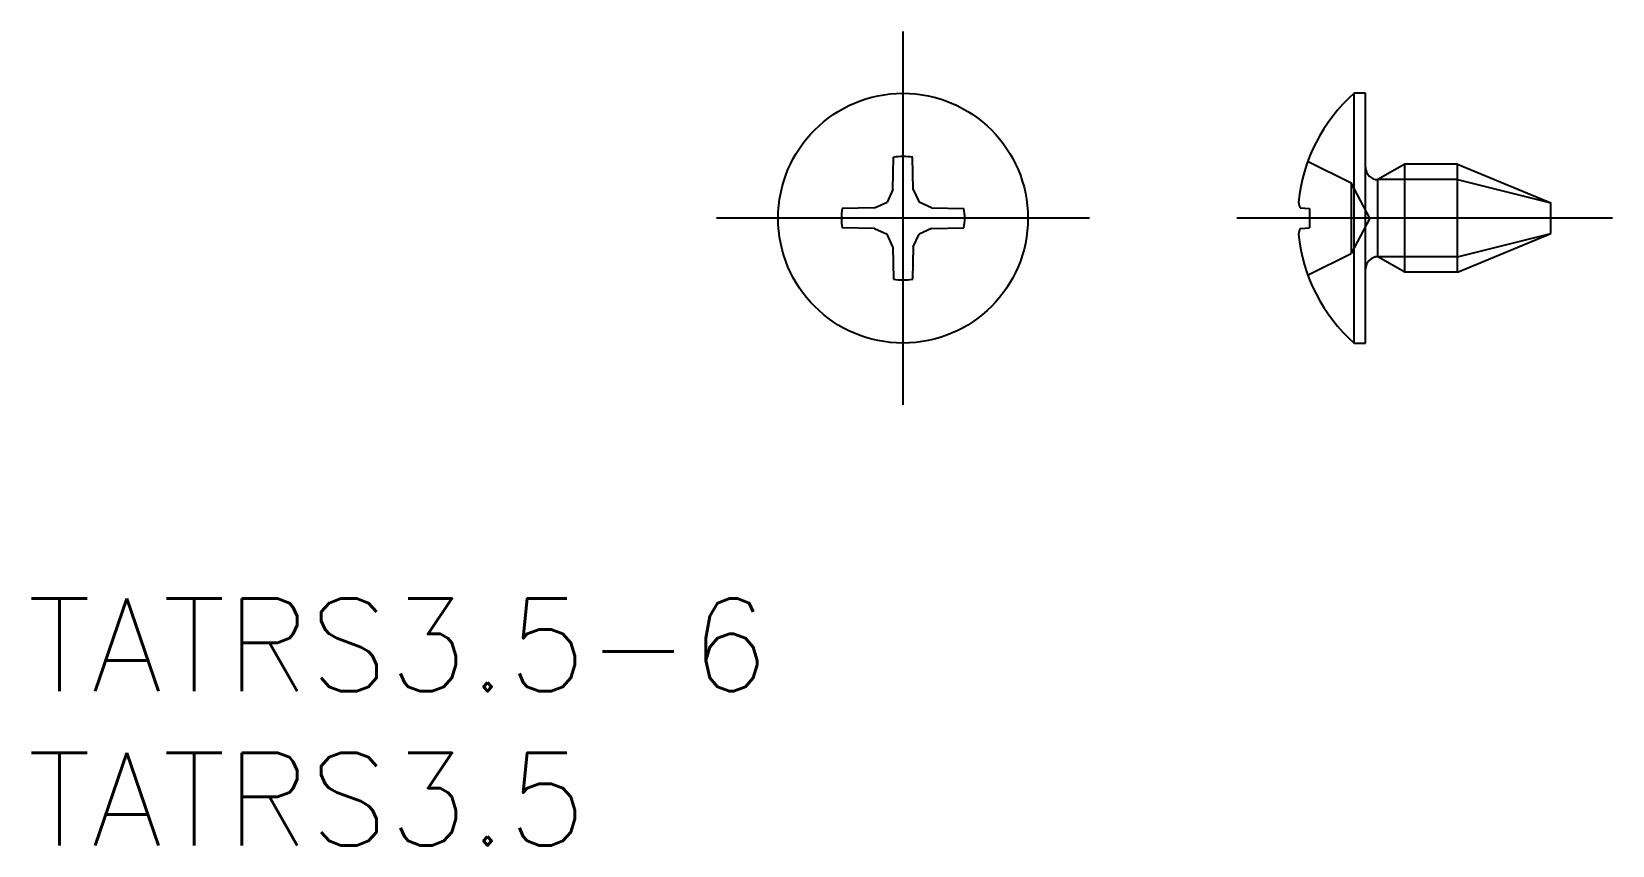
# Model space of a CAD drawing. Extents: x -28.3 to 23, y -20.3 to 6.
import ezdxf

# ---------------------------------------------------------------- set-up
doc = ezdxf.new("R2010")
doc.units = 0
doc.linetypes.add('CENTER', pattern=[50.8, 31.75, -6.35, 6.35, -6.35])
doc.linetypes.add('DASHED', pattern=[19.05, 12.7, -6.35])
doc.layers.get('0').update_dxf_attribs({"linetype": 'CONTINUOUS'})
doc.layers.add('CENTER', color=1, linetype='CENTER')
doc.styles.get("Standard").update_dxf_attribs({"font": 'txt.shx', "height": 3, "bigfont": 'bigfont.shx'})

msp = doc.modelspace()

# ---------------------------------------------------------------- linework, layer by layer
at = {"color": 7, "linetype": 'CONTINUOUS'}
for p, q in [((14.628, -4.05), (14.628, 4.05)), ((15, 4.05), (14.628, 4.05)), ((15, -4.05), (15, 4.05)), ((-0.331, 0.925), (-0.312, 1.975)), ((0.331, 0.925), (0.312, 1.975)), ((16.266, 1.75), (15.4, 1.25)), ((17.982, 1.75), (16.266, 1.75)), ((16.266, -1.75), (16.266, 1.75)), ((17.982, 1.75), (21, 0.5)), ((17.982, -1.75), (17.982, 1.75)), ((15.4, -1.25), (15.4, 1.25)), ((-0.925, 0.331), (-0.52, 0.52)), ((-0.331, 0.925), (-0.52, 0.52)), ((0.331, 0.925), (0.52, 0.52)), ((0.925, 0.331), (0.52, 0.52)), ((-0.925, 0.331), (-1.975, 0.312)), ((0.925, 0.331), (1.975, 0.312)), ((12.88, 0.331), (13.184, 0.312)), ((13.184, 0.312), (13.184, -0.312)), ((21, -0.5), (21, 0.5)), ((-0.925, -0.331), (-1.975, -0.312)), ((-0.925, -0.331), (-0.52, -0.52)), ((0.925, -0.331), (0.52, -0.52)), ((0.925, -0.331), (1.975, -0.312)), ((12.88, -0.331), (13.184, -0.312)), ((17.982, -1.75), (21, -0.5)), ((-0.331, -0.925), (-0.52, -0.52)), ((-0.331, -0.925), (-0.312, -1.975)), ((0.331, -0.925), (0.312, -1.975)), ((0.331, -0.925), (0.52, -0.52)), ((16.266, -1.75), (15.4, -1.25)), ((17.982, -1.75), (16.266, -1.75)), ((14.628, -4.05), (15, -4.05))]:
    msp.add_line(p, q, dxfattribs=at)
at = {"color": 3, "linetype": 'DASHED'}
for p, q in [((13.134, 1.835), (14.53, 1.145)), ((15.139, 0), (14.53, 1.145)), ((14.53, 1.145), (14.53, -1.145)), ((15.139, 0), (14.53, -1.145)), ((13.134, -1.835), (14.53, -1.145))]:
    msp.add_line(p, q, dxfattribs=at)
at = {"color": 3, "linetype": 'CONTINUOUS'}
for p, q in [((17.982, 1.25), (15.4, 1.25)), ((17.982, 1.25), (21, 0.5)), ((17.982, -1.25), (21, -0.5)), ((17.982, -1.25), (15.4, -1.25))]:
    msp.add_line(p, q, dxfattribs=at)
at = {"color": 7, "linetype": 'CONTINUOUS'}
msp.add_circle((0, 0), 4.05, dxfattribs=at)
for centre, radius, start, end in [((18.2, 0), 5.4, 131.4096, 174.477), ((0, 0), 2, 81.0109, 98.9891), ((15.4, 1.65), 0.4, 180, 270), ((13.199, 0.526), 0.374, 180.9104, 211.3963), ((0, 0), 2, 171.0109, 188.9891), ((0, 0), 2, 351.0109, 8.9891), ((13.199, -0.526), 0.374, 148.6037, 179.0896), ((18.2, 0), 5.4, 185.523, 228.5904), ((15.4, -1.65), 0.4, 90, 180), ((0, 0), 2, 261.0109, 278.9891)]:
    msp.add_arc(centre, radius, start, end, dxfattribs=at)
at = {"color": 3, "linetype": 'DASHED'}
for centre, start, end in [((13.4, 2.373), 242.5356, 243.7), ((13.4, -2.373), 116.3, 117.4644)]:
    msp.add_arc(centre, 0.6, start, end, dxfattribs=at)
at = {"layer": 'CENTER', "color": 1, "linetype": 'CENTER'}
for p, q in [((0, -6.05), (0, 6.05)), ((6.05, 0), (-6.05, 0)), ((23, 0), (10.825, 0))]:
    msp.add_line(p, q, dxfattribs=at)

# ---------------------------------------------------------------- texts
at = {"color": 7, "linetype": 'CONTINUOUS'}
for s, p in [('TATRS3.5-6', (-28.384, -15.337)), ('TATRS3.5', (-28.384, -20.337))]:
    msp.add_text(s, height=3, dxfattribs=at).set_placement(p)

doc.saveas('drawing.dxf')
